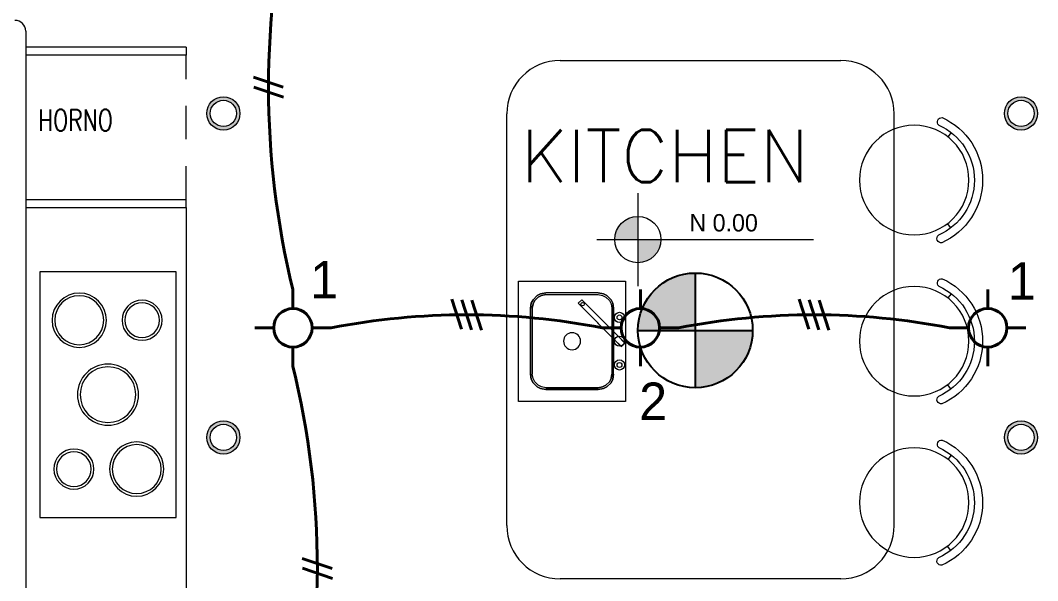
# Model space of a CAD drawing. Header units: metres. Extents: x 14 to 2416, y -346 to 476.
# Drawn here: x 46.732 to 50.538, y -88.572 to -86.476 of the extents above; entities that cross this region are included whole.
import ezdxf

# ---------------------------------------------------------------- set-up
doc = ezdxf.new("R2010")
doc.units = ezdxf.units.M
for name, pattern in [('0', [0]), ('DASHED2', [0.375, 0.25, -0.125]), ('HIDDEN2', [0.1875, 0.125, -0.0625])]:
    doc.linetypes.add(name, pattern=pattern)
doc.layers.get('0').update_dxf_attribs({"linetype": '0', "lineweight": 20})
for name, color, linetype, lineweight in [('01_Mobiliario', 19, 'Continuous', 0), ('02_mobiliario', 250, 'Continuous', 5), ('A-ANNO-TEXT', 20, 'Continuous', 13), ('A-EQPM-OVHD', 253, 'DASHED2', 5), ('A-WALL', 250, 'Continuous', 20), ('baños', 251, 'Continuous', 0), ('E Salida Luces', 22, 'Continuous', 40), ('E Tuberia Emp Losa', 22, 'Continuous', 40), ('MAVA -LUMINARIAS', 1, 'Continuous', 18), ('MOB FIJOS', 251, 'Continuous', 0), ('MOBILIARIOS', 252, 'Continuous', 0), ('textos', 7, 'Continuous', 0)]:
    doc.layers.add(name, color=color, linetype=linetype, lineweight=lineweight)
doc.layers.add('MAVA Luminarias', color=1, linetype='Continuous')
doc.styles.add('Arch-Dim', font='romans.shx', dxfattribs={"width": 0.75})
doc.styles.add('CENTURY GOTHIC', font='GOTHIC.TTF')
doc.styles.add('ESC100-2mm', font='arial.ttf', dxfattribs={"height": 0.15})
doc.styles.get("Standard").update_dxf_attribs({"font": 'arial.ttf', "height": 0.1875})

# ---------------------------------------------------------------- blocks, each defined once
blk = doc.blocks.new('lum decorativa')
at = {"layer": 'MAVA Luminarias', "ltscale": 0.3, "transparency": 33554687}
h = blk.add_hatch(color=82, dxfattribs=at)
h.paths.add_polyline_path([(513802.9376, 2035251.3382, 0.414214), (513802.8639, 2035251.2646), (513802.9376, 2035251.2646)])
h.paths.add_polyline_path([(513802.9376, 2035251.1909, 0.414214), (513803.0112, 2035251.2646), (513802.9376, 2035251.2646)])
at = {"layer": 'MAVA Luminarias', "color": 82, "ltscale": 0.3, "transparency": 33554687}
for p, q in [((513802.9376, 2035251.3382), (513802.9376, 2035251.1909)), ((513802.8639, 2035251.2646), (513803.0112, 2035251.2646))]:
    blk.add_line(p, q, dxfattribs=at)
blk.add_circle((513802.9376, 2035251.2646), 0.0737, dxfattribs=at)
blk = doc.blocks.new('downlight')
at = {"layer": 'MAVA -LUMINARIAS'}
h = blk.add_hatch(color=3, dxfattribs=at)
h.dxf.hatch_style = 1
h.paths.add_polyline_path([(-5.416, -22.4571, 1), (-5.2917, -22.4571, 1)])
h.paths.add_polyline_path([(-5.3048, -22.4571, -1), (-5.4029, -22.4571, -1)], flags=16)
at = {"layer": 'MAVA -LUMINARIAS', "color": 3}
for radius in [0.0622, 0.049]:
    blk.add_circle((-5.3539, -22.4571), radius, dxfattribs=at)
blk = doc.blocks.new('A$C900cbe0a')
at = {"layer": 'MOB FIJOS', "extrusion": (0, 0, -1), "elevation": -0.9042}
blk.add_lwpolyline([(-0.51, 0.92), (0, 0.92), (0, 0), (-0.51, 0)], close=True, dxfattribs=at)
at = {"layer": 'MOB FIJOS', "extrusion": (0, 0, -1)}
for centre, radius in [((-0.1475, 0.7384, -0.9042), 0.1016), ((-0.1475, 0.7384, -0.9042), 0.0916), ((-0.3825, 0.7384, -0.9042), 0.075), ((-0.3825, 0.7384, -0.9042), 0.065), ((-0.255, 0.46, -0.9042), 0.1143), ((-0.255, 0.46, -0.9042), 0.1043), ((-0.3625, 0.1816, -0.9042), 0.1016), ((-0.3625, 0.1816, -0.9042), 0.0916), ((-0.1275, 0.1816, -0.9042), 0.075), ((-0.1275, 0.1816, -0.9042), 0.065)]:
    blk.add_circle(centre, radius, dxfattribs=at)
blk = doc.blocks.new('PL BASE 1N NASAS 09')
at = {"layer": 'textos', "transparency": 33554534}
h = blk.add_hatch(color=256, dxfattribs=at)
h.dxf.hatch_style = 1
h.paths.add_polyline_path([(-101.3403, -51.8331, 0.414214), (-101.4269, -51.9196), (-101.3403, -51.9196)])
h.paths.add_polyline_path([(-101.2538, -51.9196), (-101.3403, -51.9196), (-101.3403, -52.0062, 0.414214)])
at = {"layer": '01_Mobiliario', "transparency": 33554684}
for p, q in [((-103.0311, -51.1997), (-103.0311, -51.2297)), ((-103.6311, -51.7697), (-103.0311, -51.7697))]:
    blk.add_line(p, q, dxfattribs=at)
at = {"layer": '01_Mobiliario', "ltscale": 0.005, "transparency": 33554684}
blk.add_line((-103.0311, -51.7997), (-103.0311, -54.3888), dxfattribs=at)
at = {"layer": '01_Mobiliario', "transparency": 33554684}
for points in [[(-103.0311, -51.1997), (-103.6311, -51.1997)], [(-103.0311, -51.2297), (-103.6311, -51.2297)], [(-103.6311, -51.7997), (-103.0311, -51.7997), (-103.0311, -51.7697)]]:
    blk.add_lwpolyline(points, dxfattribs=at)
at = {"layer": '02_mobiliario', "transparency": 33554684}
for p, q in [((-101.631, -51.2497), (-100.581, -51.2497)), ((-101.831, -52.9888), (-101.831, -51.4497)), ((-100.381, -52.9888), (-100.381, -51.4497)), ((-100.581, -53.1888), (-101.631, -53.1888))]:
    blk.add_line(p, q, dxfattribs=at)
for centre, start, end in [((-101.631, -51.4497), 90, 180), ((-100.581, -51.4497), 360, 90), ((-101.631, -52.9888), 180, 270), ((-100.581, -52.9888), 270, 360)]:
    blk.add_arc(centre, 0.2, start, end, dxfattribs=at)
at = {"layer": 'A-EQPM-OVHD', "linetype": 'HIDDEN2'}
blk.add_line((-103.0311, -51.7697), (-103.0311, -51.2297), dxfattribs=at)
at = {"layer": 'A-WALL'}
blk.add_line((-103.6311, -51.1397), (-103.6311, -54.9888), dxfattribs=at)
blk.add_arc((-103.6711, -51.1397), 0.04, 0, 90, dxfattribs=at)
at = {"layer": 'MOB FIJOS', "ltscale": 0.01}
for p, q in [((-101.5505, -52.1445, 0.0413), (-101.564, -52.158, 0.0603)), ((-101.3886, -52.3065, 0.0222), (-101.4021, -52.3199, 0.0222))]:
    blk.add_line(p, q, dxfattribs=at)
for points, elevation in [([(-101.7866, -52.0747), (-101.3866, -52.0747), (-101.3866, -52.5247), (-101.7866, -52.5247), (-101.7866, -52.0747)], -0.0063), ([(-101.685, -52.1255), (-101.7009, -52.1287), (-101.7136, -52.135), (-101.7263, -52.1477), (-101.7326, -52.1604), (-101.7358, -52.1763)], -0.0063), ([(-101.4882, -52.1192), (-101.4691, -52.1223), (-101.4564, -52.1287), (-101.4406, -52.1446), (-101.4342, -52.1573), (-101.431, -52.1763)], 0.0063), ([(-101.685, -52.4739), (-101.7009, -52.4707), (-101.7136, -52.4644), (-101.7263, -52.4517), (-101.7326, -52.439), (-101.7358, -52.4231)], -0.0063), ([(-101.4882, -52.4803), (-101.4691, -52.4771), (-101.4564, -52.4707), (-101.4406, -52.4549), (-101.4342, -52.4422), (-101.431, -52.4231)], 0.0063)]:
    blk.add_lwpolyline(points, dxfattribs=dict(at, elevation=elevation))
for points in [[(-101.685, -52.1192), (-101.704, -52.1223), (-101.7167, -52.1287), (-101.7326, -52.1446), (-101.739, -52.1573), (-101.7421, -52.1763)], [(-101.4882, -52.1255), (-101.4723, -52.1287), (-101.4596, -52.135), (-101.4469, -52.1477), (-101.4406, -52.1604), (-101.4374, -52.1763)], [(-101.685, -52.4803), (-101.704, -52.4771), (-101.7167, -52.4707), (-101.7326, -52.4549), (-101.739, -52.4422), (-101.7421, -52.4231)], [(-101.4882, -52.4739), (-101.4723, -52.4707), (-101.4596, -52.4644), (-101.4469, -52.4517), (-101.4406, -52.439), (-101.4374, -52.4231)]]:
    blk.add_lwpolyline(points, dxfattribs=at)
at = {"layer": 'MOB FIJOS', "ltscale": 0.01, "elevation": -0.2096}
blk.add_lwpolyline([(-101.4406, -52.1604), (-101.4374, -52.1763), (-101.4374, -52.4231), (-101.4406, -52.439), (-101.4469, -52.4517), (-101.4596, -52.4644), (-101.4723, -52.4707), (-101.4882, -52.4739), (-101.685, -52.4739), (-101.7009, -52.4707), (-101.7136, -52.4644), (-101.7263, -52.4517), (-101.7326, -52.439), (-101.7358, -52.4231), (-101.7358, -52.1763), (-101.7326, -52.1604), (-101.7263, -52.1477), (-101.7136, -52.135), (-101.7009, -52.1287), (-101.685, -52.1255), (-101.4882, -52.1255), (-101.4723, -52.1287), (-101.4596, -52.135), (-101.4469, -52.1477)], close=True, dxfattribs=at)
at = {"layer": 'MOB FIJOS', "ltscale": 0.01}
for points in [[(-101.4882, -52.1192), (-101.685, -52.1192, 0.414214)], [(-101.685, -52.4803), (-101.4882, -52.4803, 0.414214)]]:
    blk.add_lwpolyline(points, format="xyb", dxfattribs=at)
at = {"layer": 'MOB FIJOS', "ltscale": 0.01, "elevation": 0.0063}
blk.add_lwpolyline([(-101.431, -52.4231), (-101.431, -52.1763, 0.325454)], format="xyb", dxfattribs=at)
at = {"layer": 'MOB FIJOS', "ltscale": 0.01}
for centre, radius in [((-101.5473, -52.1612, 0.0286), 0.00635), ((-101.4088, -52.2108, -0.0032), 0.0191), ((-101.4088, -52.2108, -0.0032), 0.00905), ((-101.4088, -52.2997, -0.0032), 0.0191), ((-101.4088, -52.3886, -0.0032), 0.0191), ((-101.4088, -52.3886, -0.0032), 0.00905)]:
    blk.add_circle(centre, radius, dxfattribs=at)
for start, end in [(0, 180), (180, 0)]:
    blk.add_arc((-101.5866, -52.2997, -0.2159), 0.0318, start, end, dxfattribs=at)
for points, invisible_edges in [([(-101.7326, -52.1604, -0.0063), (-101.739, -52.1573), (-101.7326, -52.1446), (-101.7263, -52.1477, -0.0063)], 5), ([(-101.7136, -52.135, -0.0063), (-101.7263, -52.1477, -0.0063), (-101.7326, -52.1446), (-101.7167, -52.1287)], 10), ([(-101.7009, -52.1287, -0.0063), (-101.7136, -52.135, -0.0063), (-101.7167, -52.1287), (-101.704, -52.1223)], 10), ([(-101.7009, -52.1287, -0.0063), (-101.704, -52.1223), (-101.685, -52.1192), (-101.685, -52.1255, -0.0063)], 5), ([(-101.4882, -52.1192, 0.0063), (-101.685, -52.1192), (-101.685, -52.1255, -0.0063), (-101.4882, -52.1255)], 11), ([(-101.4691, -52.1223, 0.0063), (-101.4691, -52.1223, 0.0063), (-101.4247, -52.1192, 0.0063), (-101.4882, -52.1192, 0.0063)], 6), ([(-101.4723, -52.1287), (-101.4691, -52.1223, 0.0063), (-101.4882, -52.1192, 0.0063), (-101.4882, -52.1255)], 5), ([(-101.4723, -52.1287), (-101.4596, -52.135), (-101.4564, -52.1287, 0.0063), (-101.4691, -52.1223, 0.0063)], 10), ([(-101.4564, -52.1287, 0.0063), (-101.4564, -52.1287, 0.0063), (-101.4247, -52.1192, 0.0063), (-101.4691, -52.1223, 0.0063)], 6), ([(-101.4596, -52.135), (-101.4469, -52.1477), (-101.4406, -52.1446, 0.0063), (-101.4564, -52.1287, 0.0063)], 10), ([(-101.4406, -52.1446, 0.0063), (-101.4406, -52.1446, 0.0063), (-101.4247, -52.1192, 0.0063), (-101.4564, -52.1287, 0.0063)], 6), ([(-101.4406, -52.1604), (-101.4342, -52.1573, 0.0063), (-101.4406, -52.1446, 0.0063), (-101.4469, -52.1477)], 5), ([(-101.4406, -52.1446, 0.0063), (-101.4406, -52.1446, 0.0063), (-101.4342, -52.1573, 0.0063), (-101.4247, -52.1192, 0.0063)], 12), ([(-101.4342, -52.1573, 0.0063), (-101.4342, -52.1573, 0.0063), (-101.431, -52.1763, 0.0063), (-101.4247, -52.1192, 0.0063)], 12), ([(-101.7358, -52.1763, -0.0063), (-101.7421, -52.1763), (-101.739, -52.1573), (-101.7326, -52.1604, -0.0063)], 5), ([(-101.7421, -52.4231), (-101.7421, -52.1763), (-101.7358, -52.1763, -0.0063), (-101.7358, -52.4231, -0.0063)], 10), ([(-101.4374, -52.1763), (-101.431, -52.1763, 0.0063), (-101.4342, -52.1573, 0.0063), (-101.4406, -52.1604)], 5), ([(-101.431, -52.4231, 0.0063), (-101.431, -52.1763, 0.0063), (-101.4374, -52.1763), (-101.4374, -52.4231)], 10), ([(-101.4183, -52.1763, 0.0063), (-101.431, -52.1763, 0.0063), (-101.431, -52.3787, 0.0063), (-101.4183, -52.3787, 0.0063)], 13), ([(-101.431, -52.4231, 0.0063), (-101.431, -52.3787, 0.0063), (-101.4247, -52.3787, 0.0063), (-101.4247, -52.4231, 0.0063)], 14), ([(-101.7358, -52.4231, -0.0063), (-101.7421, -52.4231), (-101.739, -52.4422), (-101.7326, -52.439, -0.0063)], 5), ([(-101.7326, -52.439, -0.0063), (-101.739, -52.4422), (-101.7326, -52.4549), (-101.7263, -52.4517, -0.0063)], 5), ([(-101.7136, -52.4644, -0.0063), (-101.7263, -52.4517, -0.0063), (-101.7326, -52.4549), (-101.7167, -52.4707)], 10), ([(-101.4596, -52.4644), (-101.4469, -52.4517), (-101.4406, -52.4549, 0.0063), (-101.4564, -52.4707, 0.0063)], 10), ([(-101.4406, -52.4549, 0.0063), (-101.4406, -52.4549, 0.0063), (-101.4247, -52.4803, 0.0063), (-101.4564, -52.4707, 0.0063)], 6), ([(-101.4406, -52.439), (-101.4342, -52.4422, 0.0063), (-101.4406, -52.4549, 0.0063), (-101.4469, -52.4517)], 5), ([(-101.4374, -52.4231), (-101.431, -52.4231, 0.0063), (-101.4342, -52.4422, 0.0063), (-101.4406, -52.439)], 5), ([(-101.4342, -52.4422, 0.0063), (-101.4342, -52.4422, 0.0063), (-101.431, -52.4231, 0.0063), (-101.4247, -52.4803, 0.0063)], 12), ([(-101.431, -52.4231, 0.0063), (-101.431, -52.4231, 0.0063), (-101.4247, -52.4231, 0.0063), (-101.4247, -52.4803, 0.0063)], 14), ([(-101.7009, -52.4707, -0.0063), (-101.7136, -52.4644, -0.0063), (-101.7167, -52.4707), (-101.704, -52.4771)], 10), ([(-101.7009, -52.4707, -0.0063), (-101.704, -52.4771), (-101.685, -52.4803), (-101.685, -52.4739, -0.0063)], 5), ([(-101.4882, -52.4803, 0.0063), (-101.685, -52.4803), (-101.685, -52.4739, -0.0063), (-101.4882, -52.4739)], 10), ([(-101.4723, -52.4707), (-101.4691, -52.4771, 0.0063), (-101.4882, -52.4803, 0.0063), (-101.4882, -52.4739)], 5), ([(-101.4691, -52.4771, 0.0063), (-101.4691, -52.4771, 0.0063), (-101.4247, -52.4803, 0.0063), (-101.4882, -52.4803, 0.0063)], 6), ([(-101.4723, -52.4707), (-101.4596, -52.4644), (-101.4564, -52.4707, 0.0063), (-101.4691, -52.4771, 0.0063)], 10), ([(-101.4564, -52.4707, 0.0063), (-101.4564, -52.4707, 0.0063), (-101.4247, -52.4803, 0.0063), (-101.4691, -52.4771, 0.0063)], 6)]:
    blk.add_3dface(points, dxfattribs=dict(at, invisible_edges=invisible_edges))
for points in [[(-101.5505, -52.1445, 0.0603), (-101.5505, -52.1445, 0.0413), (-101.3976, -52.2975, 0.0413), (-101.4066, -52.2885, 0.0603)], [(-101.564, -52.158, 0.0603), (-101.564, -52.158, 0.0413), (-101.411, -52.3109, 0.0413), (-101.42, -52.302, 0.0603)], [(-101.4021, -52.3199, 0.0222), (-101.429, -52.293, 0.0222), (-101.429, -52.293, 0.0413), (-101.411, -52.3109, 0.0413)], [(-101.3886, -52.3065, 0.0222), (-101.4155, -52.2795, 0.0222), (-101.4155, -52.2795, 0.0413), (-101.3976, -52.2975, 0.0413)]]:
    blk.add_3dface(points, dxfattribs=at)
at = {"layer": 'textos'}
for p, q in [((-101.3403, -51.7457), (-101.3403, -52.0936)), ((-101.4942, -51.9196), (-100.6833, -51.9196))]:
    blk.add_line(p, q, dxfattribs=at)
blk.add_circle((-101.3403, -51.9196), 0.0865, dxfattribs=at)
at = {"layer": 'MOB FIJOS'}
blk.add_blockref('A$C900cbe0a', (-103.5781, -52.9597, -0.9042), dxfattribs=at)
at = {"layer": 'baños', "linetype": 'Continuous'}
for tag, p in [('MODELNUMBER', (-121.6562, -54.8273)), ('TRADENAME', (-121.6562, -54.8273)), ('PRODUCT', (-121.6562, -54.8274)), ('MATERIAL', (-121.6562, -54.8274))]:
    blk.add_attdef(tag, p, '', height=0.0000254, rotation=359.9999, dxfattribs=at)
at = {"layer": 'textos', "insert": (-103.8045, -51.4334), "char_height": 0.08, "width": 26.65337, "attachment_point": 1, "style": 'Arch-Dim'}
blk.add_mtext('    {\\H1.3313x; }HORNO', dxfattribs=at)
at = {"layer": 'textos', "insert": (-101.912, -51.7047), "char_height": 0.195, "width": 3.404877, "attachment_point": 7}
blk.add_mtext('{\\Fromans|c0; KITCHEN}', dxfattribs=at)
at = {"layer": 'textos', "insert": (-101.1474, -51.8243), "char_height": 0.065, "attachment_point": 1, "style": 'ESC100-2mm'}
blk.add_mtext_dynamic_manual_height_columns('{\\Ftxt|c0;N 0.00}', width=2.216942, gutter_width=0.5, heights=[0], dxfattribs=at)
blk = doc.blocks.new('A$C5E9F50A8')
at = {"layer": 'MOBILIARIOS', "ltscale": 50}
for p, q in [((54.5, 334.6), (70.3, 322.3)), ((402.6, 334.6), (386.8, 322.3))]:
    blk.add_line(p, q, dxfattribs=at)
blk.add_circle((228.6, 200), 200, dxfattribs=at)
for centre, radius, start, end in [((228.6, 200), 250, 23.9041, 156.0959), ((228.6, 200), 220, 23.9041, 156.0959), ((15.7, 299.7), 15.8, 174.261, 317.9308), ((441.4, 299.7), 15.8, 222.0692, 5.739)]:
    blk.add_arc(centre, radius, start, end, dxfattribs=at)
blk = doc.blocks.new('PL MUEBLES 1N NASAS 09')
at = {"layer": 'baños'}
blk.add_blockref('PL BASE 1N NASAS 09', (162.2615, 88.2033), dxfattribs=at)
at = {"layer": 'MOBILIARIOS', "xscale": -0.001024267095344282, "yscale": 0.001024267095358311, "zscale": 0.001024267095364936, "rotation": 269.792429463715}
for p in [(61.7496, 36.2728), (61.7496, 35.6702), (61.7496, 35.0666)]:
    blk.add_blockref('A$C5E9F50A8', p, dxfattribs=at)
blk = doc.blocks.new('A$Cbef68299')
blk.add_blockref('PL MUEBLES 1N NASAS 09', (-30.7659, -32.0535))
blk = doc.blocks.new('A$Cc5be7df0')
at = {"layer": 'A-ANNO-TEXT'}
blk.add_blockref('A$Cbef68299', (4.1493, 17.337), dxfattribs=at)
blk = doc.blocks.new('*U502')
at = {"layer": 'E Salida Luces', "linetype": 'Continuous'}
for p, q in [((0, 0.3583), (0, 0.1807)), ((-0.3576, 0.0007), (-0.18, 0.0007)), ((0.18, 0.0007), (0.3576, 0.0007)), ((0, -0.1793), (0, -0.3569))]:
    blk.add_line(p, q, dxfattribs=at)
blk.add_circle((0, 0.0007), 0.18, dxfattribs=at)
blk = doc.blocks.new('*U370')
for p, q in [((0.025, 1.368), (-1.049, -1.483)), ((0.987, 1.368), (-0.088, -1.483))]:
    blk.add_line(p, q)
blk = doc.blocks.new('*U500')
at = {"xscale": 0.0393700787401575, "yscale": 0.0393700787401575, "zscale": 0.0393700787401575, "rotation": 1.898113831310082}
blk.add_blockref('*U370', (0.0011, 0.0023), dxfattribs=at)
blk = doc.blocks.new('*U497')
at = {"xscale": 0.0393700787401575, "yscale": 0.0393700787401575, "zscale": 0.0393700787401575, "rotation": 92.56705330431296}
blk.add_blockref('*U370', (-0.0023, 0.0011), dxfattribs=at)
blk = doc.blocks.new('*U571')
at = {"xscale": 0.0393700787401575, "yscale": 0.0393700787401575, "zscale": 0.0393700787401575, "rotation": 92.56705330431296}
blk.add_blockref('*U370', (-0.0023, 0.0011), dxfattribs=at)

msp = doc.modelspace()

# ---------------------------------------------------------------- linework, layer by layer
at = {"layer": 'E Salida Luces'}
for centre, radius, start, end in [((48.2592, -88.469), 2.7218, 103.8307, 139.9209), ((50.8448, -86.7261), 3.1846, 166.2493, 193.7507), ((48.4016, -90.2332), 2.6559, 78.996, 101.004), ((49.7016, -90.2332), 2.6559, 78.996, 101.004), ((44.6583, -88.5261), 3.1846, 346.2493, 13.7507)]:
    msp.add_arc(centre, radius, start, end, dxfattribs=at)

# ---------------------------------------------------------------- block references
at = {"layer": 'A-ANNO-TEXT'}
msp.add_blockref('A$Cc5be7df0', (14.7377, -108.8632), dxfattribs=at)
at = {"layer": 'E Salida Luces', "xscale": -0.4, "yscale": 0.4, "zscale": 0.4}
for p in [(47.7516, -87.6264), (49.0516, -87.6264), (50.3516, -87.6264)]:
    msp.add_blockref('*U502', p, dxfattribs=at)
at = {"layer": 'E Tuberia Emp Losa', "zscale": 0.9842519685039484}
for name, p, xscale, yscale, rotation in [('*U500', (47.6603, -86.7261), 0.9842519685039484, 0.9842519685039484, 270), ('*U571', (48.3829, -87.5764), -0.9842519685039485, 0.9842519685039485, 89.76949550449817), ('*U497', (48.4202, -87.5782), -0.9842519685039485, 0.9842519685039485, 89.76949550449817), ('*U571', (49.6829, -87.5764), -0.9842519685039485, 0.9842519685039485, 89.76949550449817), ('*U497', (49.7202, -87.5782), -0.9842519685039485, 0.9842519685039485, 89.76949550449817), ('*U500', (47.8428, -88.5261), 0.9842519685039484, 0.9842519685039484, 270)]:
    msp.add_blockref(name, p, dxfattribs=dict(at, xscale=xscale, yscale=yscale, rotation=rotation))
at = {"layer": 'MAVA Luminarias'}
for p in [(52.8452, -64.3671), (55.83, -64.3671), (52.8452, -65.5789), (55.83, -65.5789)]:
    msp.add_blockref('downlight', p, dxfattribs=at)
at = {"layer": 'MAVA Luminarias', "color": 82, "xscale": 2.91286913078865, "yscale": 2.91286913078865, "zscale": 2.91286913078865}
msp.add_blockref('lum decorativa', (-1496591.459, -5928508.2178), dxfattribs=at)

# ---------------------------------------------------------------- texts
at = {"layer": 'E Tuberia Emp Losa', "char_height": 0.14, "width": 0.276812, "attachment_point": 5, "style": 'CENTURY GOTHIC'}
for s, insert in [('1 ', (47.8687, -87.4464)), ('1 ', (50.4795, -87.4509)), ('2 ', (49.0995, -87.9008))]:
    msp.add_mtext(s, dxfattribs=dict(at, insert=insert))

doc.saveas('drawing.dxf')
